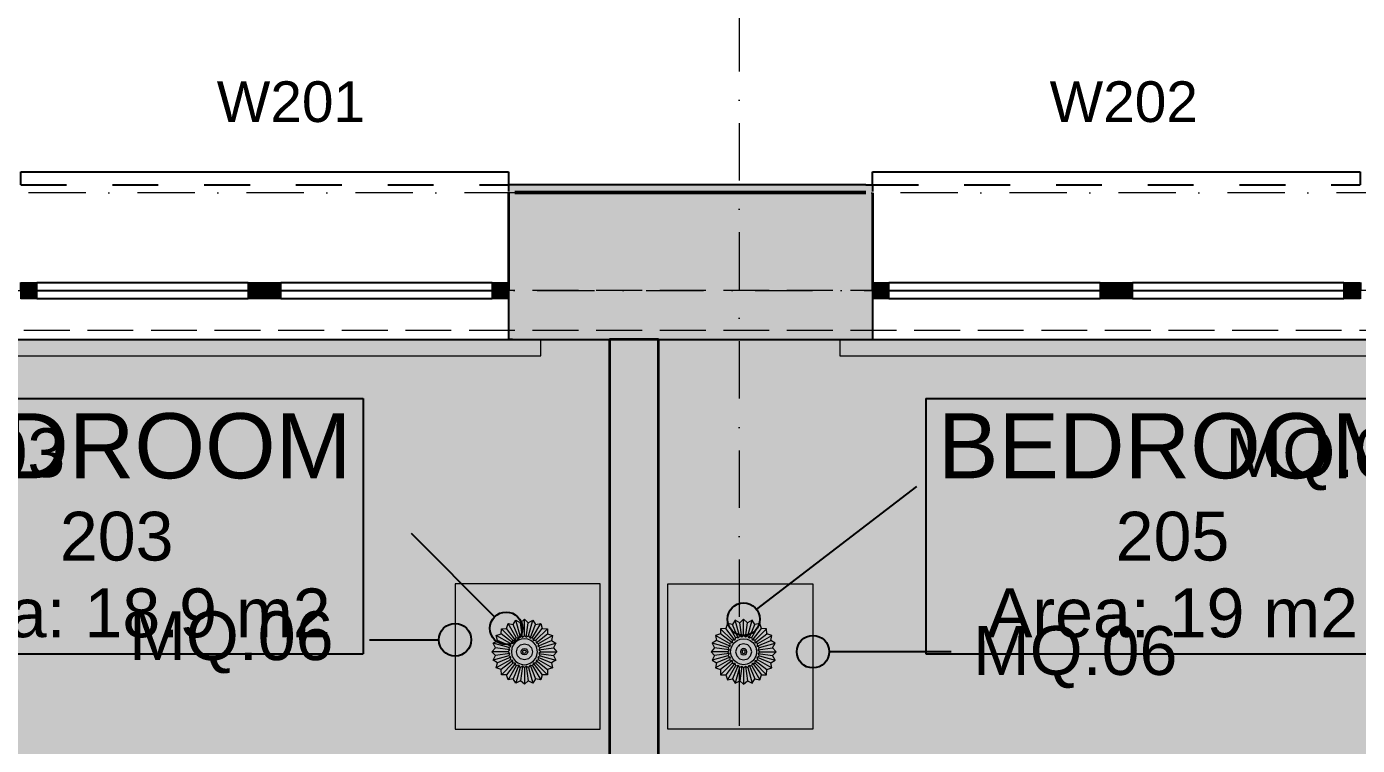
# Model space of a CAD drawing. Header units: millimetres. Extents: x -14278 to 97203, y -22378 to 34603.
# Drawn here: x 61806 to 65899, y 8414 to 10623 of the extents above; entities that cross this region are included whole.
import ezdxf
from ezdxf.enums import TextEntityAlignment as Align

# ---------------------------------------------------------------- set-up
doc = ezdxf.new("R2010")
doc.units = ezdxf.units.MM
doc.header["$MEASUREMENT"] = 0
for name, pattern in [('Dashed', [282.222223, 141.111112, -141.111112]), ('Dot & Dashed', [335.138881, 176.388884, -88.194442, 0, -70.555556]), ('Hidden Line', [195.611112, 141.111112, -54.5])]:
    doc.linetypes.add(name, pattern=pattern)
for name, color, linetype in [('A-Zz_20_10_90-T_TextFFEInternal', 7, 'Continuous'), ('A-Zz_20_10_90-T_TextWindow', 7, 'Continuous'), ('NewA-Ee_25_10-M_WallsExternal', 7, 'Continuous'), ('NewA-Ee_25_10-M_WallsInternal', 7, 'Continuous'), ('NewA-Ee_30_10-M_Roofs', 7, 'Continuous'), ('NewA-Ee_30_40-M_Floors', 7, 'Continuous'), ('NewA-Ee_40_20-M_GeneralFFAndEInternalFixed', 7, 'Continuous'), ('NewA-Ee_40_20-M_GeneralFFAndEInternalMovable', 7, 'Continuous'), ('NewA-SL-M_SpacesInternal', 7, 'Continuous'), ('NewA-Ss_30_25-M_CeilingAndSoffitSystems', 7, 'Continuous'), ('NewA-Zz_20_10_90-T_TextFFEInternal', 7, 'Continuous'), ('NewA-Zz_35_40_80-M_GridStructural', 7, 'Continuous'), ('NewA-Zz_50_90_00-M_GrossInternal', 7, 'Continuous'), ('NewA-Zz_60_50_90-P_VoidOpening', 7, 'Continuous')]:
    doc.layers.add(name, color=color, linetype=linetype)
doc.styles.add('GENERATED_STYLE_1', font='')
doc.styles.get('GENERATED_STYLE_1').set_extended_font_data('Arial')

# ---------------------------------------------------------------- blocks, each defined once
blk = doc.blocks.new('Slab_29_2', base_point=(87898, 1112.3))
at = {"layer": 'NewA-Ee_30_40-M_Floors', "linetype": 'Continuous', "lineweight": 13}
blk.add_hatch(color=254, dxfattribs=at).paths.add_polyline_path([(87898, 1112.3), (87898, 7409.5), (90347.7, 7409.5), (90347.7, 9661.5), (55798.3, 9661.5), (55798.3, 1112.3)])
at = {"layer": 'NewA-Ee_30_40-M_Floors', "color": 6, "linetype": 'Continuous', "lineweight": 13, "flags": 128}
blk.add_lwpolyline([(87898, 1112.3), (55798.3, 1112.3), (55798.3, 9661.5), (90347.7, 9661.5), (90347.7, 7409.5), (87898, 7409.5)], close=True, dxfattribs=at)
blk = doc.blocks.new('BEDROOM_205_31_2', base_point=(65330.7, 9126.8))
at = {"layer": 'NewA-SL-M_SpacesInternal', "color": 253, "linetype": 'Continuous', "lineweight": 13}
for p, q in [((63749.5, 9661.5), (63749.5, 5658.2)), ((67579.6, 9661.5), (63749.5, 9661.5))]:
    blk.add_line(p, q, dxfattribs=at)
at = {"layer": 'NewA-SL-M_SpacesInternal', "linetype": 'Continuous'}
for p, q in [((64572.1, 9480.4), (64572.1, 9166.1)), ((64572.1, 9480.4), (66089.3, 9480.4)), ((64572.1, 9166.1), (64572.1, 8930.4)), ((64572.1, 8930.4), (64572.1, 8694.6)), ((64572.1, 8694.6), (66089.3, 8694.6))]:
    blk.add_line(p, q, dxfattribs=at)
at = {"layer": 'NewA-SL-M_SpacesInternal', "color": 5, "lineweight": 70, "style": 'GENERATED_STYLE_1'}
for tag, height, p in [('ROOM_NAME', 200, (65330.7, 9434.6)), ('ROOM_NUMBER', 150, (65330.7, 9131.8)), ('adj_text', 150, (65330.7, 8896.1))]:
    blk.add_attdef(tag, text='', height=height, dxfattribs=at).set_placement(p, align=Align.TOP_CENTER)
blk = doc.blocks.new('BEDROOM_203_40_2', base_point=(62083.3, 9126.8))
at = {"layer": 'NewA-SL-M_SpacesInternal', "color": 253, "linetype": 'Continuous', "lineweight": 13}
for p, q in [((63599.5, 9661.5), (59771.6, 9661.5)), ((63599.5, 5658.2), (63599.5, 9661.5))]:
    blk.add_line(p, q, dxfattribs=at)
at = {"layer": 'NewA-SL-M_SpacesInternal', "linetype": 'Continuous'}
for p, q in [((61324.6, 9480.4), (62841.9, 9480.4)), ((62841.9, 9480.4), (62841.9, 9166.1)), ((62841.9, 9166.1), (62841.9, 8930.4)), ((62841.9, 8930.4), (62841.9, 8694.6)), ((61324.6, 8694.6), (62841.9, 8694.6))]:
    blk.add_line(p, q, dxfattribs=at)
at = {"layer": 'NewA-SL-M_SpacesInternal', "color": 5, "lineweight": 70, "style": 'GENERATED_STYLE_1'}
for tag, height, p in [('ROOM_NAME', 200, (62083.3, 9434.6)), ('ROOM_NUMBER', 150, (62083.3, 9131.8)), ('adj_text', 150, (62083.3, 8896.1))]:
    blk.add_attdef(tag, text='', height=height, dxfattribs=at).set_placement(p, align=Align.TOP_CENTER)
blk = doc.blocks.new('Slab_39_2', base_point=(59771.6, 9661.5))
at = {"layer": 'NewA-Ss_30_25-M_CeilingAndSoffitSystems', "linetype": 'Continuous', "lineweight": 0}
blk.add_hatch(color=255, dxfattribs=at).paths.add_polyline_path([(59771.6, 9661.5), (59771.6, 5658.2), (60596, 5658.2), (60596, 2707.2), (61824.5, 2707.2), (61824.5, 5658.2), (63599.5, 5658.2), (63599.5, 9661.5)])
at = {"layer": 'NewA-Ss_30_25-M_CeilingAndSoffitSystems', "color": 6, "linetype": 'Continuous', "lineweight": 13, "flags": 128}
blk.add_lwpolyline([(59771.6, 9661.5), (63599.5, 9661.5), (63599.5, 5658.2), (61824.5, 5658.2), (61824.5, 2707.2), (60596, 2707.2), (60596, 5658.2), (59771.6, 5658.2)], close=True, dxfattribs=at)
blk = doc.blocks.new('Slab_40_2', base_point=(63749.5, 9661.5))
at = {"layer": 'NewA-Ss_30_25-M_CeilingAndSoffitSystems', "linetype": 'Continuous', "lineweight": 0}
blk.add_hatch(color=255, dxfattribs=at).paths.add_polyline_path([(63749.5, 9661.5), (63749.5, 5658.2), (65514.8, 5658.2), (65514.8, 2707.2), (66753.5, 2707.2), (66753.5, 5658.2), (67579.6, 5658.2), (67579.6, 9661.5)])
at = {"layer": 'NewA-Ss_30_25-M_CeilingAndSoffitSystems', "color": 6, "linetype": 'Continuous', "lineweight": 13, "flags": 128}
blk.add_lwpolyline([(63749.5, 9661.5), (67579.6, 9661.5), (67579.6, 5658.2), (66753.5, 5658.2), (66753.5, 2707.2), (65514.8, 2707.2), (65514.8, 5658.2), (63749.5, 5658.2)], close=True, dxfattribs=at)
blk = doc.blocks.new('Double Window 19_2')
at = {"layer": 'NewA-Ee_25_10-M_WallsExternal', "linetype": 'Continuous', "lineweight": 13}
for points in [[(-750, 0), (-750, -50), (-700, -50), (-700, 0)], [(0, -50), (0, 0), (-50, 0), (-50, -50)], [(0, 0), (0, -50), (50, -50), (50, 0)], [(750, -50), (750, 0), (700, 0), (700, -50)]]:
    blk.add_hatch(color=104, dxfattribs=at).paths.add_polyline_path(points)
at = {"layer": 'NewA-Ee_25_10-M_WallsExternal', "linetype": 'Continuous'}
for p, q in [((-750, 300), (-750, 340)), ((-750, 340), (750, 340)), ((750, 340), (750, 300)), ((-700, 0), (-50, 0)), ((50, 0), (700, 0)), ((-750, -24.9), (-750, -50)), ((-700, -25), (-50, -25)), ((50, -25), (700, -25)), ((750, -24.9), (750, -50)), ((-50, -50), (-700, -50)), ((700, -50), (50, -50)), ((-750, -175.2), (750, -175.2))]:
    blk.add_line(p, q, dxfattribs=at)
at = {"layer": 'NewA-Ee_25_10-M_WallsExternal', "linetype": 'Dashed'}
blk.add_line((-750, 300), (750, 300), dxfattribs=at)
at = {"layer": 'NewA-Ee_25_10-M_WallsExternal', "color": 24, "linetype": 'Continuous', "lineweight": 13}
for p, q in [((-750, 0), (-700, 0)), ((-700, 0), (-700, -50)), ((-50, -50), (-50, 0)), ((-50, 0), (0, 0)), ((0, 0), (50, 0)), ((50, 0), (50, -50)), ((700, -50), (700, 0)), ((700, 0), (750, 0)), ((-700, -50), (-750, -50)), ((0, -50), (-50, -50)), ((50, -50), (0, -50)), ((750, -50), (700, -50))]:
    blk.add_line(p, q, dxfattribs=at)
at = {"layer": 'NewA-Ee_25_10-M_WallsExternal', "color": 92, "linetype": 'Continuous', "lineweight": 35}
for p, q in [((-750, 0), (-750, -24.9)), ((750, 0), (750, -24.9))]:
    blk.add_line(p, q, dxfattribs=at)
blk = doc.blocks.new('Wall_67_2', base_point=(55648, 9811.8))
at = {"layer": 'NewA-Ee_25_10-M_WallsExternal', "linetype": 'Continuous', "lineweight": 13}
for points in [[(63308.1, 10136.7), (63288, 10136.7), (63288, 9836.7), (63308.1, 9836.7)], [(63288, 9836.7), (63288, 9811.8), (64408, 9811.8), (64408, 9836.7), (64387.9, 9836.7), (64387.9, 10111.8), (63308.1, 10111.8), (63308.1, 9836.7)], [(63308.1, 10136.7), (63308.1, 10116.6), (64387.9, 10116.6), (64387.9, 10136.7)], [(64387.9, 10136.7), (64387.9, 9836.7), (64408, 9836.7), (64408, 10136.7)], [(64408, 9811.8), (63288, 9811.8), (63288, 9786.7), (63301, 9786.7), (63301, 9741.4), (64395, 9741.4), (64395, 9786.7), (64408, 9786.7)], [(63301, 9661.5), (63301, 9786.7), (63288, 9786.7), (63288, 9661.5)], [(64395, 9661.5), (64408, 9661.5), (64408, 9786.7), (64395, 9786.7)], [(63301, 9677.9), (64395, 9677.9), (64395, 9741.4), (63301, 9741.4)], [(64395, 9677.9), (63301, 9677.9), (63301, 9661.5), (64395, 9661.5)]]:
    blk.add_hatch(color=6, dxfattribs=at).paths.add_polyline_path(points)
at = {"layer": 'NewA-Ee_25_10-M_WallsExternal', "linetype": 'Continuous'}
for p, q in [((63308.1, 10136.7), (63288, 10136.7)), ((63288, 10136.7), (63288, 10116.6)), ((63308.1, 10116.6), (64387.9, 10116.6)), ((64387.9, 10136.7), (64408, 10136.7)), ((64408, 10136.7), (64408, 10116.6)), ((63288, 9811.8), (63288, 9786.7)), ((63288, 9786.7), (63288, 9741.4)), ((64408, 9811.8), (64408, 9786.7)), ((64408, 9786.7), (64408, 9741.4)), ((63288, 9741.4), (63288, 9677.9)), ((64408, 9741.4), (64408, 9677.9)), ((63288, 9677.9), (63288, 9661.5)), ((63301, 9661.5), (63288, 9661.5)), ((64395, 9661.5), (64408, 9661.5)), ((64408, 9677.9), (64408, 9661.5))]:
    blk.add_line(p, q, dxfattribs=at)
at = {"layer": 'NewA-Ee_25_10-M_WallsExternal', "color": 92, "linetype": 'Continuous', "lineweight": 35}
for p, q in [((63288, 10111.8), (63288, 9836.7)), ((63308.1, 10111.8), (64387.9, 10111.8)), ((64408, 10111.8), (64408, 9836.7)), ((63288, 9836.7), (63288, 9811.8)), ((64408, 9836.7), (64408, 9811.8))]:
    blk.add_line(p, q, dxfattribs=at)
at = {"layer": 'NewA-Ee_25_10-M_WallsExternal', "linetype": 'Continuous', "flags": 128}
for points in [[(64387.9, 10136.7), (63308.1, 10136.7)], [(63301, 9661.5), (64395, 9661.5)]]:
    blk.add_lwpolyline(points, dxfattribs=at)
at = {"layer": 'NewA-Ee_25_10-M_WallsExternal', "linetype": 'Continuous', "zscale": 1000}
for p in [(62538, 9836.7), (65158, 9836.7)]:
    blk.add_blockref('Double Window 19_2', p, dxfattribs=at)
blk = doc.blocks.new('Wall_79_2', base_point=(63599.5, 9661.5))
at = {"layer": 'NewA-Ee_25_10-M_WallsInternal', "linetype": 'Continuous', "lineweight": 13}
blk.add_hatch(color=6, dxfattribs=at).paths.add_polyline_path([(63599.5, 5658.2), (63749.5, 5658.2), (63749.5, 9661.5), (63599.5, 9661.5)])
at = {"layer": 'NewA-Ee_25_10-M_WallsInternal', "color": 92, "linetype": 'Continuous', "lineweight": 35, "flags": 128}
for points in [[(63599.5, 9661.5), (63599.5, 5658.2)], [(63749.5, 9661.5), (63599.5, 9661.5)], [(63749.5, 5658.2), (63749.5, 9661.5)]]:
    blk.add_lwpolyline(points, dxfattribs=at)
blk = doc.blocks.new('Morph_24_2', base_point=(55648, -5438.2))
at = {"layer": 'NewA-Ee_40_20-M_GeneralFFAndEInternalMovable', "color": 6, "linetype": 'Continuous', "lineweight": 13, "flags": 128}
for points in [[(63325.6, 8790.8), (63337.4, 8801.6)], [(63337.4, 8751.6), (63337.4, 8801.6)], [(63337.4, 8801.6), (63349.1, 8790.8)], [(63266, 8756.4), (63266.6, 8772.3)], [(63266.6, 8772.3), (63282.6, 8773)], [(63302, 8737), (63266.6, 8772.3)], [(63282.6, 8773), (63287.4, 8788.2)], [(63310, 8737.3), (63282.6, 8773)], [(63312.4, 8744.9), (63287.4, 8788.2)], [(63287.4, 8788.2), (63302.9, 8784.8)], [(63302.9, 8784.8), (63311.5, 8798.2)], [(63320.1, 8743.2), (63302.9, 8784.8)], [(63324.4, 8749.9), (63311.5, 8798.2)], [(63311.5, 8798.2), (63325.6, 8790.8)], [(63331.5, 8746.2), (63325.6, 8790.8)], [(63343.2, 8746.2), (63349.1, 8790.8)], [(63349.1, 8790.8), (63363.2, 8798.2)], [(63350.3, 8749.9), (63363.2, 8798.2)], [(63354.6, 8743.2), (63371.8, 8784.8)], [(63362.4, 8744.9), (63387.4, 8788.2)], [(63363.2, 8798.2), (63371.8, 8784.8)], [(63364.7, 8737.3), (63392.1, 8773)], [(63371.8, 8784.8), (63387.4, 8788.2)], [(63372.7, 8737), (63408.1, 8772.3)], [(63387.4, 8788.2), (63392.1, 8773)], [(63392.1, 8773), (63408.1, 8772.3)], [(63408.1, 8772.3), (63408.8, 8756.4)], [(63240.8, 8727.5), (63254.2, 8736)], [(63248.1, 8713.4), (63240.8, 8727.5)], [(63289.1, 8714.5), (63240.8, 8727.5)], [(63250.8, 8751.6), (63266, 8756.4)], [(63254.2, 8736), (63250.8, 8751.6)], [(63294.1, 8726.6), (63250.8, 8751.6)], [(63295.8, 8718.8), (63254.2, 8736)], [(63301.7, 8729), (63266, 8756.4)], [(63289.1, 8714.5), (63295.8, 8718.8)], [(63294.1, 8726.6), (63301.7, 8729)], [(63295.8, 8718.8), (63294.1, 8726.6)], [(63301.7, 8729), (63302, 8737)], [(63302, 8737), (63310, 8737.3)], [(63310, 8737.3), (63312.4, 8744.9)], [(63312.4, 8744.9), (63320.1, 8743.2)], [(63316, 8714), (63325, 8723)], [(63320.1, 8743.2), (63324.4, 8749.9)], [(63324.4, 8749.9), (63331.5, 8746.2)], [(63325, 8723), (63337.4, 8726.3)], [(63331.5, 8746.2), (63337.4, 8751.6)], [(63337.4, 8751.6), (63343.2, 8746.2)], [(63337.4, 8726.3), (63349.7, 8723)], [(63343.2, 8746.2), (63350.3, 8749.9)], [(63349.7, 8723), (63358.7, 8714)], [(63350.3, 8749.9), (63354.6, 8743.2)], [(63354.6, 8743.2), (63362.4, 8744.9)], [(63362.4, 8744.9), (63364.7, 8737.3)], [(63364.7, 8737.3), (63372.7, 8737)], [(63372.7, 8737), (63373.1, 8729)], [(63373.1, 8729), (63408.8, 8756.4)], [(63373.1, 8729), (63380.7, 8726.6)], [(63378.9, 8718.8), (63420.5, 8736)], [(63380.7, 8726.6), (63378.9, 8718.8)], [(63378.9, 8718.8), (63385.6, 8714.5)], [(63380.7, 8726.6), (63424, 8751.6)], [(63385.6, 8714.5), (63433.9, 8727.5)], [(63408.8, 8756.4), (63424, 8751.6)], [(63424, 8751.6), (63420.5, 8736)], [(63420.5, 8736), (63433.9, 8727.5)], [(63433.9, 8727.5), (63426.6, 8713.4)], [(63237.4, 8701.6), (63248.1, 8713.4)], [(63248.1, 8689.9), (63237.4, 8701.6)], [(63287.4, 8701.6), (63237.4, 8701.6)], [(63240.8, 8675.7), (63248.1, 8689.9)], [(63289.1, 8688.7), (63240.8, 8675.7)], [(63292.7, 8707.5), (63248.1, 8713.4)], [(63292.7, 8695.7), (63248.1, 8689.9)], [(63295.8, 8684.4), (63254.2, 8667.2)], [(63287.4, 8701.6), (63292.7, 8707.5)], [(63292.7, 8695.7), (63287.4, 8701.6)], [(63292.7, 8707.5), (63289.1, 8714.5)], [(63289.1, 8688.7), (63292.7, 8695.7)], [(63295.8, 8684.4), (63289.1, 8688.7)], [(63294.1, 8676.6), (63295.8, 8684.4)], [(63312.7, 8701.6), (63316, 8714)], [(63316, 8689.3), (63312.7, 8701.6)], [(63325, 8680.2), (63316, 8689.3)], [(63337.4, 8676.9), (63325, 8680.2)], [(63327.4, 8701.6), (63328.7, 8706.6)], [(63328.7, 8696.6), (63327.4, 8701.6)], [(63328.7, 8706.6), (63332.4, 8710.3)], [(63332.4, 8692.9), (63328.7, 8696.6)], [(63332.4, 8710.3), (63337.4, 8711.6)], [(63332.4, 8701.6), (63333, 8704.1)], [(63333, 8699.1), (63332.4, 8701.6)], [(63337.4, 8691.6), (63332.4, 8692.9)], [(63333, 8704.1), (63334.9, 8705.9)], [(63334.9, 8697.3), (63333, 8699.1)], [(63334.9, 8705.9), (63337.4, 8706.6)], [(63337.4, 8696.6), (63334.9, 8697.3)], [(63337.4, 8711.6), (63342.4, 8710.3)], [(63337.4, 8706.6), (63339.9, 8705.9)], [(63339.9, 8697.3), (63337.4, 8696.6)], [(63342.4, 8692.9), (63337.4, 8691.6)], [(63349.7, 8680.2), (63337.4, 8676.9)], [(63339.9, 8705.9), (63341.7, 8704.1)], [(63341.7, 8699.1), (63339.9, 8697.3)], [(63341.7, 8704.1), (63342.4, 8701.6)], [(63342.4, 8701.6), (63341.7, 8699.1)], [(63342.4, 8710.3), (63346, 8706.6)], [(63346, 8696.6), (63342.4, 8692.9)], [(63346, 8706.6), (63347.4, 8701.6)], [(63347.4, 8701.6), (63346, 8696.6)], [(63358.7, 8689.3), (63349.7, 8680.2)], [(63358.7, 8714), (63362, 8701.6)], [(63362, 8701.6), (63358.7, 8689.3)], [(63385.6, 8688.7), (63378.9, 8684.4)], [(63378.9, 8684.4), (63420.5, 8667.2)], [(63378.9, 8684.4), (63380.7, 8676.6)], [(63385.6, 8714.5), (63382, 8707.5)], [(63382, 8707.5), (63426.6, 8713.4)], [(63382, 8707.5), (63387.4, 8701.6)], [(63387.4, 8701.6), (63382, 8695.7)], [(63382, 8695.7), (63385.6, 8688.7)], [(63382, 8695.7), (63426.6, 8689.9)], [(63385.6, 8688.7), (63433.9, 8675.7)], [(63387.4, 8701.6), (63437.4, 8701.6)], [(63426.6, 8713.4), (63437.4, 8701.6)], [(63437.4, 8701.6), (63426.6, 8689.9)], [(63426.6, 8689.9), (63433.9, 8675.7)], [(63254.2, 8667.2), (63240.8, 8675.7)], [(63294.1, 8676.6), (63250.8, 8651.6)], [(63250.8, 8651.6), (63254.2, 8667.2)], [(63266, 8646.8), (63250.8, 8651.6)], [(63301.7, 8674.2), (63266, 8646.8)], [(63266.6, 8630.9), (63266, 8646.8)], [(63302, 8666.3), (63266.6, 8630.9)], [(63310, 8665.9), (63282.6, 8630.2)], [(63312.4, 8658.3), (63287.4, 8615)], [(63301.7, 8674.2), (63294.1, 8676.6)], [(63302, 8666.3), (63301.7, 8674.2)], [(63310, 8665.9), (63302, 8666.3)], [(63320.1, 8660), (63302.9, 8618.5)], [(63312.4, 8658.3), (63310, 8665.9)], [(63324.4, 8653.3), (63311.5, 8605)], [(63320.1, 8660), (63312.4, 8658.3)], [(63324.4, 8653.3), (63320.1, 8660)], [(63331.5, 8657), (63324.4, 8653.3)], [(63331.5, 8657), (63325.6, 8612.4)], [(63337.4, 8651.6), (63331.5, 8657)], [(63343.2, 8657), (63337.4, 8651.6)], [(63337.4, 8651.6), (63337.4, 8601.6)], [(63343.2, 8657), (63349.1, 8612.4)], [(63350.3, 8653.3), (63343.2, 8657)], [(63354.6, 8660), (63350.3, 8653.3)], [(63350.3, 8653.3), (63363.2, 8605)], [(63362.4, 8658.3), (63354.6, 8660)], [(63354.6, 8660), (63371.8, 8618.5)], [(63364.7, 8665.9), (63362.4, 8658.3)], [(63362.4, 8658.3), (63387.4, 8615)], [(63372.7, 8666.3), (63364.7, 8665.9)], [(63364.7, 8665.9), (63392.1, 8630.2)], [(63373.1, 8674.2), (63372.7, 8666.3)], [(63372.7, 8666.3), (63408.1, 8630.9)], [(63380.7, 8676.6), (63373.1, 8674.2)], [(63373.1, 8674.2), (63408.8, 8646.8)], [(63380.7, 8676.6), (63424, 8651.6)], [(63408.8, 8646.8), (63408.1, 8630.9)], [(63424, 8651.6), (63408.8, 8646.8)], [(63433.9, 8675.7), (63420.5, 8667.2)], [(63420.5, 8667.2), (63424, 8651.6)], [(63282.6, 8630.2), (63266.6, 8630.9)], [(63287.4, 8615), (63282.6, 8630.2)], [(63302.9, 8618.5), (63287.4, 8615)], [(63311.5, 8605), (63302.9, 8618.5)], [(63325.6, 8612.4), (63311.5, 8605)], [(63337.4, 8601.6), (63325.6, 8612.4)], [(63349.1, 8612.4), (63337.4, 8601.6)], [(63363.2, 8605), (63349.1, 8612.4)], [(63371.8, 8618.5), (63363.2, 8605)], [(63387.4, 8615), (63371.8, 8618.5)], [(63392.1, 8630.2), (63387.4, 8615)], [(63408.1, 8630.9), (63392.1, 8630.2)]]:
    blk.add_lwpolyline(points, dxfattribs=at)
blk.add_lwpolyline([(63309.1, 8673.3), (63317.4, 8667), (63327, 8663), (63337.4, 8661.6), (63347.7, 8663), (63357.4, 8667), (63365.6, 8673.3), (63372, 8681.6), (63376, 8691.3), (63377.4, 8701.6), (63376, 8712), (63372, 8721.6), (63365.6, 8729.9), (63357.4, 8736.2), (63347.7, 8740.2), (63337.4, 8741.6), (63327, 8740.2), (63317.4, 8736.2), (63309.1, 8729.9), (63302.7, 8721.6), (63298.7, 8712), (63297.4, 8701.6), (63298.7, 8691.3), (63302.7, 8681.6)], close=True, dxfattribs=at)
blk = doc.blocks.new('Morph_25_2', base_point=(55648, -5438.2))
at = {"layer": 'NewA-Ee_40_20-M_GeneralFFAndEInternalMovable', "color": 6, "linetype": 'Continuous', "lineweight": 13, "flags": 128}
for points in [[(64011.7, 8801.6), (64000, 8790.8)], [(64023.5, 8790.8), (64011.7, 8801.6)], [(64011.7, 8751.6), (64011.7, 8801.6)], [(63941, 8772.3), (63940.3, 8756.4)], [(63956.9, 8773), (63941, 8772.3)], [(63976.4, 8737), (63941, 8772.3)], [(63961.7, 8788.2), (63956.9, 8773)], [(63984.3, 8737.3), (63956.9, 8773)], [(63986.7, 8744.9), (63961.7, 8788.2)], [(63977.3, 8784.8), (63961.7, 8788.2)], [(63985.8, 8798.2), (63977.3, 8784.8)], [(63994.5, 8743.2), (63977.3, 8784.8)], [(63998.8, 8749.9), (63985.8, 8798.2)], [(64000, 8790.8), (63985.8, 8798.2)], [(64005.8, 8746.2), (64000, 8790.8)], [(64017.6, 8746.2), (64023.5, 8790.8)], [(64037.6, 8798.2), (64023.5, 8790.8)], [(64024.6, 8749.9), (64037.6, 8798.2)], [(64028.9, 8743.2), (64046.1, 8784.8)], [(64036.7, 8744.9), (64061.7, 8788.2)], [(64046.1, 8784.8), (64037.6, 8798.2)], [(64039.1, 8737.3), (64066.5, 8773)], [(64061.7, 8788.2), (64046.1, 8784.8)], [(64047.1, 8737), (64082.4, 8772.3)], [(64066.5, 8773), (64061.7, 8788.2)], [(64082.4, 8772.3), (64066.5, 8773)], [(64083.1, 8756.4), (64082.4, 8772.3)], [(63928.6, 8736), (63915.1, 8727.5)], [(63915.1, 8727.5), (63922.5, 8713.4)], [(63963.4, 8714.5), (63915.1, 8727.5)], [(63940.3, 8756.4), (63925.1, 8751.6)], [(63925.1, 8751.6), (63928.6, 8736)], [(63968.4, 8726.6), (63925.1, 8751.6)], [(63970.1, 8718.8), (63928.6, 8736)], [(63976, 8729), (63940.3, 8756.4)], [(63970.1, 8718.8), (63963.4, 8714.5)], [(63976, 8729), (63968.4, 8726.6)], [(63968.4, 8726.6), (63970.1, 8718.8)], [(63976.4, 8737), (63976, 8729)], [(63984.3, 8737.3), (63976.4, 8737)], [(63986.7, 8744.9), (63984.3, 8737.3)], [(63994.5, 8743.2), (63986.7, 8744.9)], [(63999.4, 8723), (63990.3, 8714)], [(63998.8, 8749.9), (63994.5, 8743.2)], [(64005.8, 8746.2), (63998.8, 8749.9)], [(64011.7, 8726.3), (63999.4, 8723)], [(64011.7, 8751.6), (64005.8, 8746.2)], [(64017.6, 8746.2), (64011.7, 8751.6)], [(64024.1, 8723), (64011.7, 8726.3)], [(64024.6, 8749.9), (64017.6, 8746.2)], [(64033.1, 8714), (64024.1, 8723)], [(64028.9, 8743.2), (64024.6, 8749.9)], [(64036.7, 8744.9), (64028.9, 8743.2)], [(64039.1, 8737.3), (64036.7, 8744.9)], [(64047.1, 8737), (64039.1, 8737.3)], [(64047.4, 8729), (64047.1, 8737)], [(64047.4, 8729), (64083.1, 8756.4)], [(64055, 8726.6), (64047.4, 8729)], [(64053.3, 8718.8), (64094.9, 8736)], [(64053.3, 8718.8), (64055, 8726.6)], [(64060, 8714.5), (64053.3, 8718.8)], [(64055, 8726.6), (64098.3, 8751.6)], [(64060, 8714.5), (64108.3, 8727.5)], [(64098.3, 8751.6), (64083.1, 8756.4)], [(64094.9, 8736), (64098.3, 8751.6)], [(64108.3, 8727.5), (64094.9, 8736)], [(64100.9, 8713.4), (64108.3, 8727.5)], [(63922.5, 8713.4), (63911.7, 8701.6)], [(63911.7, 8701.6), (63922.5, 8689.9)], [(63961.7, 8701.6), (63911.7, 8701.6)], [(63922.5, 8689.9), (63915.1, 8675.7)], [(63963.4, 8688.7), (63915.1, 8675.7)], [(63967.1, 8707.5), (63922.5, 8713.4)], [(63967.1, 8695.7), (63922.5, 8689.9)], [(63970.1, 8684.4), (63928.6, 8667.2)], [(63967.1, 8707.5), (63961.7, 8701.6)], [(63961.7, 8701.6), (63967.1, 8695.7)], [(63963.4, 8714.5), (63967.1, 8707.5)], [(63967.1, 8695.7), (63963.4, 8688.7)], [(63963.4, 8688.7), (63970.1, 8684.4)], [(63970.1, 8684.4), (63968.4, 8676.6)], [(63990.3, 8714), (63987, 8701.6)], [(63987, 8701.6), (63990.3, 8689.3)], [(63990.3, 8689.3), (63999.4, 8680.2)], [(63999.4, 8680.2), (64011.7, 8676.9)], [(64003, 8706.6), (64001.7, 8701.6)], [(64001.7, 8701.6), (64003, 8696.6)], [(64006.7, 8710.3), (64003, 8706.6)], [(64003, 8696.6), (64006.7, 8692.9)], [(64011.7, 8711.6), (64006.7, 8710.3)], [(64007.4, 8704.1), (64006.7, 8701.6)], [(64006.7, 8701.6), (64007.4, 8699.1)], [(64006.7, 8692.9), (64011.7, 8691.6)], [(64009.2, 8705.9), (64007.4, 8704.1)], [(64007.4, 8699.1), (64009.2, 8697.3)], [(64011.7, 8706.6), (64009.2, 8705.9)], [(64009.2, 8697.3), (64011.7, 8696.6)], [(64016.7, 8710.3), (64011.7, 8711.6)], [(64014.2, 8705.9), (64011.7, 8706.6)], [(64011.7, 8696.6), (64014.2, 8697.3)], [(64011.7, 8691.6), (64016.7, 8692.9)], [(64011.7, 8676.9), (64024.1, 8680.2)], [(64016, 8704.1), (64014.2, 8705.9)], [(64014.2, 8697.3), (64016, 8699.1)], [(64016.7, 8701.6), (64016, 8704.1)], [(64016, 8699.1), (64016.7, 8701.6)], [(64020.4, 8706.6), (64016.7, 8710.3)], [(64016.7, 8692.9), (64020.4, 8696.6)], [(64021.7, 8701.6), (64020.4, 8706.6)], [(64020.4, 8696.6), (64021.7, 8701.6)], [(64024.1, 8680.2), (64033.1, 8689.3)], [(64036.4, 8701.6), (64033.1, 8714)], [(64033.1, 8689.3), (64036.4, 8701.6)], [(64053.3, 8684.4), (64060, 8688.7)], [(64053.3, 8684.4), (64094.9, 8667.2)], [(64055, 8676.6), (64053.3, 8684.4)], [(64056.3, 8707.5), (64060, 8714.5)], [(64056.3, 8707.5), (64100.9, 8713.4)], [(64061.7, 8701.6), (64056.3, 8707.5)], [(64056.3, 8695.7), (64061.7, 8701.6)], [(64060, 8688.7), (64056.3, 8695.7)], [(64056.3, 8695.7), (64100.9, 8689.9)], [(64060, 8688.7), (64108.3, 8675.7)], [(64061.7, 8701.6), (64111.7, 8701.6)], [(64111.7, 8701.6), (64100.9, 8713.4)], [(64100.9, 8689.9), (64111.7, 8701.6)], [(64108.3, 8675.7), (64100.9, 8689.9)], [(63915.1, 8675.7), (63928.6, 8667.2)], [(63968.4, 8676.6), (63925.1, 8651.6)], [(63928.6, 8667.2), (63925.1, 8651.6)], [(63925.1, 8651.6), (63940.3, 8646.8)], [(63976, 8674.2), (63940.3, 8646.8)], [(63940.3, 8646.8), (63941, 8630.9)], [(63976.4, 8666.3), (63941, 8630.9)], [(63984.3, 8665.9), (63956.9, 8630.2)], [(63986.7, 8658.3), (63961.7, 8615)], [(63968.4, 8676.6), (63976, 8674.2)], [(63976, 8674.2), (63976.4, 8666.3)], [(63976.4, 8666.3), (63984.3, 8665.9)], [(63994.5, 8660), (63977.3, 8618.5)], [(63984.3, 8665.9), (63986.7, 8658.3)], [(63998.8, 8653.3), (63985.8, 8605)], [(63986.7, 8658.3), (63994.5, 8660)], [(63994.5, 8660), (63998.8, 8653.3)], [(63998.8, 8653.3), (64005.8, 8657)], [(64005.8, 8657), (64000, 8612.4)], [(64005.8, 8657), (64011.7, 8651.6)], [(64011.7, 8651.6), (64017.6, 8657)], [(64011.7, 8651.6), (64011.7, 8601.6)], [(64017.6, 8657), (64023.5, 8612.4)], [(64017.6, 8657), (64024.6, 8653.3)], [(64024.6, 8653.3), (64028.9, 8660)], [(64024.6, 8653.3), (64037.6, 8605)], [(64028.9, 8660), (64046.1, 8618.5)], [(64028.9, 8660), (64036.7, 8658.3)], [(64036.7, 8658.3), (64039.1, 8665.9)], [(64036.7, 8658.3), (64061.7, 8615)], [(64039.1, 8665.9), (64047.1, 8666.3)], [(64039.1, 8665.9), (64066.5, 8630.2)], [(64047.1, 8666.3), (64047.4, 8674.2)], [(64047.1, 8666.3), (64082.4, 8630.9)], [(64047.4, 8674.2), (64055, 8676.6)], [(64047.4, 8674.2), (64083.1, 8646.8)], [(64055, 8676.6), (64098.3, 8651.6)], [(64082.4, 8630.9), (64083.1, 8646.8)], [(64083.1, 8646.8), (64098.3, 8651.6)], [(64094.9, 8667.2), (64108.3, 8675.7)], [(64098.3, 8651.6), (64094.9, 8667.2)], [(63941, 8630.9), (63956.9, 8630.2)], [(63956.9, 8630.2), (63961.7, 8615)], [(63961.7, 8615), (63977.3, 8618.5)], [(63977.3, 8618.5), (63985.8, 8605)], [(63985.8, 8605), (64000, 8612.4)], [(64000, 8612.4), (64011.7, 8601.6)], [(64011.7, 8601.6), (64023.5, 8612.4)], [(64023.5, 8612.4), (64037.6, 8605)], [(64037.6, 8605), (64046.1, 8618.5)], [(64046.1, 8618.5), (64061.7, 8615)], [(64061.7, 8615), (64066.5, 8630.2)], [(64066.5, 8630.2), (64082.4, 8630.9)]]:
    blk.add_lwpolyline(points, dxfattribs=at)
blk.add_lwpolyline([(63977.1, 8681.6), (63973.1, 8691.3), (63971.7, 8701.6), (63973.1, 8712), (63977.1, 8721.6), (63983.4, 8729.9), (63991.7, 8736.2), (64001.4, 8740.2), (64011.7, 8741.6), (64022.1, 8740.2), (64031.7, 8736.2), (64040, 8729.9), (64046.3, 8721.6), (64050.3, 8712), (64051.7, 8701.6), (64050.3, 8691.3), (64046.3, 8681.6), (64040, 8673.3), (64031.7, 8667), (64022.1, 8663), (64011.7, 8661.6), (64001.4, 8663), (63991.7, 8667), (63983.4, 8673.3)], close=True, dxfattribs=at)
blk = doc.blocks.new('Standard grid marker')
at = {"layer": 'NewA-Zz_35_40_80-M_GridStructural', "color": 6, "linetype": 'Dot & Dashed', "lineweight": 13}
blk.add_line((1000, 0), (18130.8, 0), dxfattribs=at)
at = {"layer": 'NewA-Zz_35_40_80-M_GridStructural', "style": 'GENERATED_STYLE_1'}
blk.add_attdef('AC_MarkerText_1', text='', height=250, rotation=90, dxfattribs=at).set_placement((-250, 14.3), align=Align.MIDDLE_CENTER)
blk = doc.blocks.new('Standard grid marker_2')
at = {"layer": 'NewA-Zz_35_40_80-M_GridStructural', "color": 6, "linetype": 'Dot & Dashed', "lineweight": 13}
blk.add_line((1000, 0), (40175.6, 0), dxfattribs=at)
at = {"layer": 'NewA-Zz_35_40_80-M_GridStructural', "style": 'GENERATED_STYLE_1'}
blk.add_attdef('AC_MarkerText_1', text='', height=250, dxfattribs=at).set_placement((41425.6, 14.3), align=Align.MIDDLE_CENTER)
blk = doc.blocks.new('Standard grid marker_4')
at = {"layer": 'NewA-Zz_35_40_80-M_GridStructural', "color": 6, "linetype": 'Dot & Dashed', "lineweight": 13}
blk.add_line((1000, 0), (40175.6, 0), dxfattribs=at)
blk = doc.blocks.new('Venetian Blind 19')
at = {"layer": 'NewA-Ee_40_20-M_GeneralFFAndEInternalFixed', "color": 1, "linetype": 'Continuous', "lineweight": 18}
for p, q in [((1700, 50), (0, 50)), ((0, 50), (0, 0)), ((1700, 0), (1700, 50)), ((0, 0), (1700, 0))]:
    blk.add_line(p, q, dxfattribs=at)
blk = doc.blocks.new('Rectangular Table 01 19_3')
at = {"layer": 'NewA-Ee_40_20-M_GeneralFFAndEInternalMovable', "color": 1, "linetype": 'Continuous', "lineweight": 18}
for p, q in [((446.6, 446.6), (0, 446.6)), ((0, 446.6), (0, 0)), ((446.6, 0), (446.6, 446.6)), ((0, 0), (446.6, 0))]:
    blk.add_line(p, q, dxfattribs=at)
blk = doc.blocks.new('Beam_12_2', base_point=(90498, 1111.8))
at = {"layer": 'NewA-Ee_30_10-M_Roofs', "color": 6, "linetype": 'Hidden Line', "lineweight": 13}
blk.add_line((90498, 9811.8), (55648, 9811.8), dxfattribs=at)
blk = doc.blocks.new('Line_73_2', base_point=(62989, 9065.8))
at = {"layer": 'NewA-Zz_20_10_90-T_TextFFEInternal', "linetype": 'Continuous'}
blk.add_hatch(color=256, dxfattribs=at).paths.add_polyline_path([(63331.2, 8773.6), (63327.4, 8792.7), (63316.5, 8808.9), (63300.3, 8819.8), (63281.2, 8823.6), (63262, 8819.8), (63245.8, 8808.9), (63235, 8792.7), (63231.2, 8773.6), (63235, 8754.4), (63245.8, 8738.2), (63262, 8727.4), (63281.2, 8723.6), (63300.3, 8727.4), (63316.5, 8738.2), (63327.4, 8754.4)])
blk.add_line((62989, 9065.8), (63245.8, 8808.9), dxfattribs=at)
blk.add_circle((63281.2, 8773.6), 50, dxfattribs=at)
blk = doc.blocks.new('Line_74_2', base_point=(62860.8, 8738.3))
at = {"layer": 'NewA-Zz_20_10_90-T_TextFFEInternal', "linetype": 'Continuous'}
blk.add_hatch(color=256, dxfattribs=at).paths.add_polyline_path([(63174.1, 8738.3), (63170.3, 8757.5), (63159.4, 8773.7), (63143.2, 8784.5), (63124.1, 8788.3), (63105, 8784.5), (63088.7, 8773.7), (63077.9, 8757.5), (63074.1, 8738.3), (63077.9, 8719.2), (63088.7, 8703), (63105, 8692.1), (63124.1, 8688.3), (63143.2, 8692.1), (63159.4, 8703), (63170.3, 8719.2)])
blk.add_line((62860.8, 8738.3), (63074.1, 8738.3), dxfattribs=at)
blk.add_circle((63124.1, 8738.3), 50, dxfattribs=at)
blk = doc.blocks.new('Line_121_2', base_point=(64543.8, 9209.2))
at = {"layer": 'NewA-Zz_20_10_90-T_TextFFEInternal', "linetype": 'Continuous'}
blk.add_hatch(color=256, dxfattribs=at).paths.add_polyline_path([(64061.7, 8801.6), (64057.9, 8820.7), (64047.1, 8837), (64030.8, 8847.8), (64011.7, 8851.6), (63992.6, 8847.8), (63976.4, 8837), (63965.5, 8820.7), (63961.7, 8801.6), (63965.5, 8782.5), (63976.4, 8766.3), (63992.6, 8755.4), (64011.7, 8751.6), (64030.8, 8755.4), (64047.1, 8766.3), (64057.9, 8782.5)])
blk.add_line((64543.8, 9209.2), (64051.4, 8832), dxfattribs=at)
blk.add_circle((64011.7, 8801.6), 50, dxfattribs=at)
blk = doc.blocks.new('Line_122_2', base_point=(64650.3, 8701.7))
at = {"layer": 'NewA-Zz_20_10_90-T_TextFFEInternal', "linetype": 'Continuous'}
blk.add_hatch(color=256, dxfattribs=at).paths.add_polyline_path([(64275, 8701.7), (64271.2, 8720.9), (64260.3, 8737.1), (64244.1, 8747.9), (64225, 8751.7), (64205.8, 8747.9), (64189.6, 8737.1), (64178.8, 8720.9), (64175, 8701.7), (64178.8, 8682.6), (64189.6, 8666.4), (64205.8, 8655.5), (64225, 8651.7), (64244.1, 8655.5), (64260.3, 8666.4), (64271.2, 8682.6)])
blk.add_line((64650.3, 8701.7), (64275, 8701.7), dxfattribs=at)
blk.add_circle((64225, 8701.7), 50, dxfattribs=at)
blk = doc.blocks.new('Label_145_2', base_point=(62194.2, 10533.4))
at = {"layer": 'A-Zz_20_10_90-T_TextWindow', "insert": (62619.2, 10454.8), "char_height": 125, "attachment_point": 2, "style": 'GENERATED_STYLE_1'}
blk.add_mtext('\\fArial|b0|i0|c0|p34;W201\\fArial|b0|i0|c0|p34;\\fArial|b0|i0|c0|p34;\\fArial|b0|i0|c0|p34;\\fArial|b0|i0|c0|p34;\\fArial|b0|i0|c0|p34;\\fArial|b0|i0|c0|p34;\\fArial|b0|i0|c0|p34;\\fArial|b0|i0|c0|p34;\\fArial|b0|i0|c0|p34;\\fArial|b0|i0|c0|p34;\\fArial|b0|i0|c0|p34;\\fArial|b0|i0|c0|p34;\\fArial|b0|i0|c0|p34;\\fArial|b0|i0|c0|p34;\\fArial|b0|i0|c0|p34;\\fArial|b0|i0|c0|p34;\\fArial|b0|i0|c0|p34;\\fArial|b0|i0|c0|p34;\\fArial|b0|i0|c0|p34;\\fArial|b0|i0|c0|p34;\\fArial|b0|i0|c0|p34;\\fArial|b0|i0|c0|p34;\\fArial|b0|i0|c0|p34;\\fArial|b0|i0|c0|p34;\\fArial|b0|i0|c0|p34;\\fArial|b0|i0|c0|p34;\\fArial|b0|i0|c0|p34;\\fArial|b0|i0|c0|p34;\\fArial|b0|i0|c0|p34;}', dxfattribs=at)
blk = doc.blocks.new('Label_146_2', base_point=(64755.8, 10533.4))
at = {"layer": 'A-Zz_20_10_90-T_TextWindow', "insert": (65180.8, 10454.8), "char_height": 125, "attachment_point": 2, "style": 'GENERATED_STYLE_1'}
blk.add_mtext('\\fArial|b0|i0|c0|p34;W202\\fArial|b0|i0|c0|p34;\\fArial|b0|i0|c0|p34;\\fArial|b0|i0|c0|p34;\\fArial|b0|i0|c0|p34;\\fArial|b0|i0|c0|p34;\\fArial|b0|i0|c0|p34;\\fArial|b0|i0|c0|p34;\\fArial|b0|i0|c0|p34;\\fArial|b0|i0|c0|p34;\\fArial|b0|i0|c0|p34;\\fArial|b0|i0|c0|p34;\\fArial|b0|i0|c0|p34;\\fArial|b0|i0|c0|p34;\\fArial|b0|i0|c0|p34;\\fArial|b0|i0|c0|p34;\\fArial|b0|i0|c0|p34;\\fArial|b0|i0|c0|p34;\\fArial|b0|i0|c0|p34;\\fArial|b0|i0|c0|p34;\\fArial|b0|i0|c0|p34;\\fArial|b0|i0|c0|p34;\\fArial|b0|i0|c0|p34;\\fArial|b0|i0|c0|p34;\\fArial|b0|i0|c0|p34;\\fArial|b0|i0|c0|p34;\\fArial|b0|i0|c0|p34;\\fArial|b0|i0|c0|p34;\\fArial|b0|i0|c0|p34;\\fArial|b0|i0|c0|p34;}', dxfattribs=at)
blk = doc.blocks.new('Label_164_2', base_point=(61185.7, 9472.6))
at = {"layer": 'A-Zz_20_10_90-T_TextFFEInternal', "insert": (61610.7, 9388.3), "char_height": 150, "attachment_point": 2, "style": 'GENERATED_STYLE_1'}
blk.add_mtext('\\fArial|b0|i0|c0|p34;MQ.03\\fArial|b0|i0|c0|p34;\\fArial|b0|i0|c0|p34;\\fArial|b0|i0|c0|p34;\\fArial|b0|i0|c0|p34;\\fArial|b0|i0|c0|p34;\\fArial|b0|i0|c0|p34;\\fArial|b0|i0|c0|p34;\\fArial|b0|i0|c0|p34;\\fArial|b0|i0|c0|p34;\\fArial|b0|i0|c0|p34;\\fArial|b0|i0|c0|p34;\\fArial|b0|i0|c0|p34;\\fArial|b0|i0|c0|p34;\\fArial|b0|i0|c0|p34;\\fArial|b0|i0|c0|p34;\\fArial|b0|i0|c0|p34;\\fArial|b0|i0|c0|p34;\\fArial|b0|i0|c0|p34;\\fArial|b0|i0|c0|p34;\\fArial|b0|i0|c0|p34;\\fArial|b0|i0|c0|p34;\\fArial|b0|i0|c0|p34;\\fArial|b0|i0|c0|p34;\\fArial|b0|i0|c0|p34;\\fArial|b0|i0|c0|p34;\\fArial|b0|i0|c0|p34;\\fArial|b0|i0|c0|p34;\\fArial|b0|i0|c0|p34;\\fArial|b0|i0|c0|p34;}', dxfattribs=at)
blk = doc.blocks.new('Label_166_2', base_point=(62010.8, 8910.1))
at = {"layer": 'A-Zz_20_10_90-T_TextFFEInternal', "insert": (62435.8, 8825.8), "char_height": 150, "attachment_point": 2, "style": 'GENERATED_STYLE_1'}
blk.add_mtext('\\fArial|b0|i0|c0|p34;MQ.06\\fArial|b0|i0|c0|p34;\\fArial|b0|i0|c0|p34;\\fArial|b0|i0|c0|p34;\\fArial|b0|i0|c0|p34;\\fArial|b0|i0|c0|p34;\\fArial|b0|i0|c0|p34;\\fArial|b0|i0|c0|p34;\\fArial|b0|i0|c0|p34;\\fArial|b0|i0|c0|p34;\\fArial|b0|i0|c0|p34;\\fArial|b0|i0|c0|p34;\\fArial|b0|i0|c0|p34;\\fArial|b0|i0|c0|p34;\\fArial|b0|i0|c0|p34;\\fArial|b0|i0|c0|p34;\\fArial|b0|i0|c0|p34;\\fArial|b0|i0|c0|p34;\\fArial|b0|i0|c0|p34;\\fArial|b0|i0|c0|p34;\\fArial|b0|i0|c0|p34;\\fArial|b0|i0|c0|p34;\\fArial|b0|i0|c0|p34;\\fArial|b0|i0|c0|p34;\\fArial|b0|i0|c0|p34;\\fArial|b0|i0|c0|p34;\\fArial|b0|i0|c0|p34;\\fArial|b0|i0|c0|p34;\\fArial|b0|i0|c0|p34;\\fArial|b0|i0|c0|p34;}', dxfattribs=at)
blk = doc.blocks.new('Label_201_2', base_point=(64606.4, 8864.6))
at = {"layer": 'A-Zz_20_10_90-T_TextFFEInternal', "insert": (65031.4, 8780.3), "char_height": 150, "attachment_point": 2, "style": 'GENERATED_STYLE_1'}
blk.add_mtext('\\fArial|b0|i0|c0|p34;MQ.06\\fArial|b0|i0|c0|p34;\\fArial|b0|i0|c0|p34;\\fArial|b0|i0|c0|p34;\\fArial|b0|i0|c0|p34;\\fArial|b0|i0|c0|p34;\\fArial|b0|i0|c0|p34;\\fArial|b0|i0|c0|p34;\\fArial|b0|i0|c0|p34;\\fArial|b0|i0|c0|p34;\\fArial|b0|i0|c0|p34;\\fArial|b0|i0|c0|p34;\\fArial|b0|i0|c0|p34;\\fArial|b0|i0|c0|p34;\\fArial|b0|i0|c0|p34;\\fArial|b0|i0|c0|p34;\\fArial|b0|i0|c0|p34;\\fArial|b0|i0|c0|p34;\\fArial|b0|i0|c0|p34;\\fArial|b0|i0|c0|p34;\\fArial|b0|i0|c0|p34;\\fArial|b0|i0|c0|p34;\\fArial|b0|i0|c0|p34;\\fArial|b0|i0|c0|p34;\\fArial|b0|i0|c0|p34;\\fArial|b0|i0|c0|p34;\\fArial|b0|i0|c0|p34;\\fArial|b0|i0|c0|p34;\\fArial|b0|i0|c0|p34;\\fArial|b0|i0|c0|p34;}', dxfattribs=at)
blk = doc.blocks.new('Label_202_2', base_point=(65383.2, 9472.6))
at = {"layer": 'A-Zz_20_10_90-T_TextFFEInternal', "insert": (65808.2, 9388.3), "char_height": 150, "attachment_point": 2, "style": 'GENERATED_STYLE_1'}
blk.add_mtext('\\fArial|b0|i0|c0|p34;MQ.03\\fArial|b0|i0|c0|p34;\\fArial|b0|i0|c0|p34;\\fArial|b0|i0|c0|p34;\\fArial|b0|i0|c0|p34;\\fArial|b0|i0|c0|p34;\\fArial|b0|i0|c0|p34;\\fArial|b0|i0|c0|p34;\\fArial|b0|i0|c0|p34;\\fArial|b0|i0|c0|p34;\\fArial|b0|i0|c0|p34;\\fArial|b0|i0|c0|p34;\\fArial|b0|i0|c0|p34;\\fArial|b0|i0|c0|p34;\\fArial|b0|i0|c0|p34;\\fArial|b0|i0|c0|p34;\\fArial|b0|i0|c0|p34;\\fArial|b0|i0|c0|p34;\\fArial|b0|i0|c0|p34;\\fArial|b0|i0|c0|p34;\\fArial|b0|i0|c0|p34;\\fArial|b0|i0|c0|p34;\\fArial|b0|i0|c0|p34;\\fArial|b0|i0|c0|p34;\\fArial|b0|i0|c0|p34;\\fArial|b0|i0|c0|p34;\\fArial|b0|i0|c0|p34;\\fArial|b0|i0|c0|p34;\\fArial|b0|i0|c0|p34;\\fArial|b0|i0|c0|p34;}', dxfattribs=at)
blk = doc.blocks.new('Beam_14_2', base_point=(90498, 988.5))
at = {"layer": 'NewA-Zz_60_50_90-P_VoidOpening', "color": 6, "linetype": 'Hidden Line', "lineweight": 13}
blk.add_line((90498, 9688.5), (55648, 9688.5), dxfattribs=at)

msp = doc.modelspace()

# ---------------------------------------------------------------- hatches: boundary and pattern name
at = {"layer": 'NewA-Zz_50_90_00-M_GrossInternal', "linetype": 'Continuous', "lineweight": 140}
msp.add_hatch(color=1, dxfattribs=at).paths.add_polyline_path([(55798.3, 9661.5), (90347.7, 9661.5), (90347.7, 1262.1), (61147.7, 1262.1), (61147.7, -3287.9), (57698.3, -3287.9), (57698.3, 1262.1), (55798.3, 1262.1)])

# ---------------------------------------------------------------- linework, layer by layer
at = {"layer": 'NewA-Zz_50_90_00-M_GrossInternal', "linetype": 'Continuous', "flags": 128}
msp.add_lwpolyline([(55798.3, 9661.5), (90347.7, 9661.5), (90347.7, 1262.1), (61147.7, 1262.1), (61147.7, -3287.9), (57698.3, -3287.9), (57698.3, 1262.1), (55798.3, 1262.1)], close=True, dxfattribs=at)

# ---------------------------------------------------------------- block references
at = {"layer": 'A-Zz_20_10_90-T_TextFFEInternal', "color": 6, "linetype": 'Continuous', "lineweight": 13}
for name, p in [('Label_164_2', (61185.7, 9472.6)), ('Label_202_2', (65383.2, 9472.6)), ('Label_166_2', (62010.8, 8910.1)), ('Label_201_2', (64606.4, 8864.6))]:
    msp.add_blockref(name, p, dxfattribs=at)
at = {"layer": 'A-Zz_20_10_90-T_TextWindow', "color": 6, "linetype": 'Continuous', "lineweight": 13}
for name, p in [('Label_145_2', (62194.2, 10533.4)), ('Label_146_2', (64755.8, 10533.4))]:
    msp.add_blockref(name, p, dxfattribs=at)
at = {"layer": 'NewA-Ee_25_10-M_WallsExternal', "color": 92, "lineweight": 35}
msp.add_blockref('Wall_67_2', (55648, 9811.8), dxfattribs=at)
at = {"layer": 'NewA-Ee_25_10-M_WallsInternal', "color": 92, "lineweight": 35}
msp.add_blockref('Wall_79_2', (63599.5, 9661.5), dxfattribs=at)
at = {"layer": 'NewA-Ee_30_10-M_Roofs', "color": 6, "lineweight": 13}
msp.add_blockref('Beam_12_2', (90498, 1111.8), dxfattribs=at)
at = {"layer": 'NewA-Ee_30_40-M_Floors', "color": 6, "linetype": 'Continuous', "lineweight": 13}
msp.add_blockref('Slab_29_2', (87898, 1112.3), dxfattribs=at)
at = {"layer": 'NewA-Ee_40_20-M_GeneralFFAndEInternalFixed', "color": 6, "linetype": 'Continuous', "lineweight": 13, "zscale": 1000}
for p in [(61688, 9611.5), (64308, 9611.5)]:
    msp.add_blockref('Venetian Blind 19', p, dxfattribs=at)
at = {"layer": 'NewA-Ee_40_20-M_GeneralFFAndEInternalMovable', "color": 6, "linetype": 'Continuous', "lineweight": 13, "zscale": 1000}
msp.add_blockref('Rectangular Table 01 19_3', (63124.1, 8463.5), dxfattribs=at)
at = {"layer": 'NewA-Ee_40_20-M_GeneralFFAndEInternalMovable', "color": 6, "linetype": 'Continuous', "lineweight": 13, "xscale": -1, "zscale": 1000}
msp.add_blockref('Rectangular Table 01 19_3', (64225, 8463.5), dxfattribs=at)
at = {"layer": 'NewA-Ee_40_20-M_GeneralFFAndEInternalMovable', "linetype": 'Continuous', "lineweight": 0}
for name in ['Morph_24_2', 'Morph_25_2']:
    msp.add_blockref(name, (55648, -5438.2), dxfattribs=at)
at = {"layer": 'NewA-SL-M_SpacesInternal', "linetype": 'Continuous'}
for name, p, values in [('BEDROOM_203_40_2', (62083.3, 9126.8), {'ROOM_NAME': 'BEDROOM', 'ROOM_NUMBER': '203', 'adj_text': 'Area: 18.9 m2'}), ('BEDROOM_205_31_2', (65330.7, 9126.8), {'ROOM_NAME': 'BEDROOM', 'ROOM_NUMBER': '205', 'adj_text': 'Area: 19 m2'})]:
    msp.add_blockref(name, p, dxfattribs=at).add_auto_attribs(values)
at = {"layer": 'NewA-Ss_30_25-M_CeilingAndSoffitSystems', "color": 6, "linetype": 'Continuous', "lineweight": 13}
for name, p in [('Slab_39_2', (59771.6, 9661.5)), ('Slab_40_2', (63749.5, 9661.5))]:
    msp.add_blockref(name, p, dxfattribs=at)
at = {"layer": 'NewA-Zz_20_10_90-T_TextFFEInternal', "linetype": 'Continuous'}
for name, p in [('Line_121_2', (64543.8, 9209.2)), ('Line_73_2', (62989, 9065.8)), ('Line_74_2', (62860.8, 8738.3)), ('Line_122_2', (64650.3, 8701.7))]:
    msp.add_blockref(name, p, dxfattribs=at)
at = {"layer": 'NewA-Zz_35_40_80-M_GridStructural', "color": 1, "linetype": 'Continuous', "lineweight": 18, "zscale": 1000}
for name, p, rotation in [('Standard grid marker', (63998, 12332), 270), ('Standard grid marker_4', (95171.3, 10111.8), 180)]:
    msp.add_blockref(name, p, dxfattribs=dict(at, rotation=rotation))
msp.add_blockref('Standard grid marker_2', (53995.7, 9811.8), dxfattribs=at)
at = {"layer": 'NewA-Zz_60_50_90-P_VoidOpening', "color": 6, "lineweight": 13}
msp.add_blockref('Beam_14_2', (90498, 988.5), dxfattribs=at)

doc.saveas('drawing.dxf')
